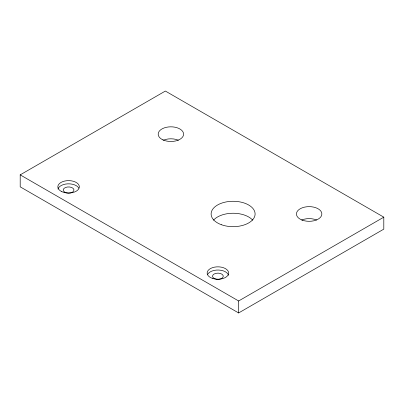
<?xml version="1.0" encoding="UTF-8"?>
<svg xmlns="http://www.w3.org/2000/svg" width="404" height="404" viewBox="0 0 404 404"><rect width="100%" height="100%" fill="white"/><g stroke="black" fill="none" stroke-linecap="round" stroke-linejoin="round"><path stroke-width="0.61" d="M20.2 174.861L165.362 91.052L383.8 217.165L383.8 229.139L238.638 312.949L20.2 186.835L20.2 174.861L238.638 300.975L383.8 217.165M238.638 300.975L238.638 312.949M301.677 220.008A12.711 7.338 0 0 1 316.615 220.008M163.423 140.193A12.711 7.338 0 0 1 178.361 140.193M213.509 220.18A21.998 12.701 0 0 1 233.108 213.246A21.998 12.701 0 0 1 252.707 220.18M207.671 274.311A10.751 6.206 0 0 1 218.741 270.044A10.751 6.206 0 0 1 228.518 275.26M57.969 189.057A10.751 6.206 0 0 1 67.746 183.84A10.751 6.206 0 0 1 78.815 188.107M221.518 224.765A21.998 12.701 0 0 0 255.091 214.373A21.998 12.701 0 0 0 222.71 202.783A21.998 12.701 0 0 0 221.518 224.765M302.788 220.326A12.711 7.338 0 0 0 321.852 213.974A12.711 7.338 0 0 0 302.788 207.621A12.711 7.338 0 0 0 302.788 220.326M162.898 139.855A12.711 7.338 0 0 0 183.446 135.3A12.711 7.338 0 0 0 166.337 127.305A12.711 7.338 0 0 0 162.898 139.855M61.822 191.658A10.751 6.206 0 0 0 79.209 187.804A10.751 6.206 0 0 0 64.736 181.037A10.751 6.206 0 0 0 61.822 191.658M212.524 278.417A10.751 6.206 0 0 0 228.654 273.038A10.751 6.206 0 0 0 212.524 267.66A10.751 6.206 0 0 0 212.524 278.417M64.64 192.132A5.378 3.106 0 0 0 73.72 190.951A5.378 3.106 0 0 0 67.402 187.002A5.378 3.106 0 0 0 64.64 192.132M214.514 278.644A5.378 3.106 0 0 0 223.21 276.715A5.378 3.106 0 0 0 215.973 273.331A5.378 3.106 0 0 0 214.514 278.644"/></g></svg>
